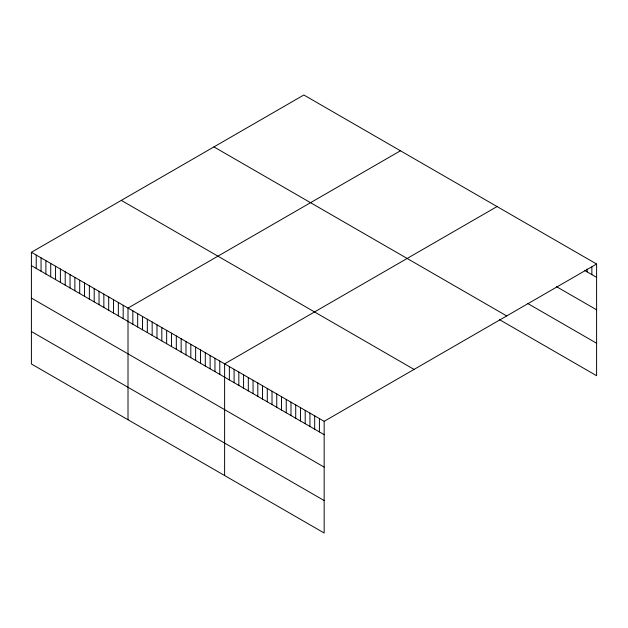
<?xml version="1.0" encoding="UTF-8"?>
<svg xmlns="http://www.w3.org/2000/svg" width="628" height="628" viewBox="0 0 628 628"><rect width="100%" height="100%" fill="white"/><g stroke="black" fill="none" stroke-linecap="round" stroke-linejoin="round"><path stroke-width="0.94" d="M31.4 252.291L324.158 421.317L324.158 532.999L31.4 363.973L31.4 252.291L303.842 95.001L596.6 264.027L596.6 375.709L499.433 319.605M400.452 150.775L128.01 308.073L128.01 419.755M497.062 206.557L224.62 363.848L224.62 475.529M324.158 421.317L596.6 264.027M584.746 270.527L596.6 277.364M556.314 286.556L596.6 309.816M527.873 303.575L596.6 343.249M213.936 146.905L506.694 315.931M121.306 200.387L414.064 369.413M31.4 265.636L324.158 434.655M31.4 298.088L324.158 467.114M31.4 331.521L324.158 500.547M591.859 267.002L591.859 274.624M587.117 269.035L587.117 271.893M319.416 418.578L319.416 431.923M314.675 415.846L314.675 429.183M309.942 413.106L309.942 426.451M305.2 410.367L305.2 423.712M300.459 407.635L300.459 420.972M295.717 404.895L295.717 418.24M290.976 402.163L290.976 415.5M286.242 399.424L286.242 412.769M281.501 396.684L281.501 410.029M276.76 393.952L276.76 407.289M272.018 391.213L272.018 404.558M267.277 388.481L267.277 401.818M262.535 385.741L262.535 399.086M257.802 383.002L257.802 396.346M253.06 380.27L253.06 393.607M248.319 377.53L248.319 390.875M243.578 374.798L243.578 388.135M238.836 372.059L238.836 385.404M234.103 369.319L234.103 382.664M229.361 366.587L229.361 379.924M219.792 361.061L219.792 374.398M214.957 358.274L214.957 371.611M210.129 355.479L210.129 368.824M205.301 352.693L205.301 366.038M200.465 349.906L200.465 363.243M195.638 347.119L195.638 360.456M190.81 344.325L190.81 357.67M185.974 341.538L185.974 354.883M181.147 338.751L181.147 352.088M176.319 335.964L176.319 349.301M171.483 333.17L171.483 346.515M166.656 330.383L166.656 343.728M161.82 327.596L161.82 340.933M156.992 324.802L156.992 338.147M152.164 322.015L152.164 335.36M147.329 319.228L147.329 332.565M142.501 316.441L142.501 329.779M137.673 313.647L137.673 326.992M132.838 310.86L132.838 324.205M123.182 305.286L123.182 318.624M118.347 302.492L118.347 315.837M113.519 299.705L113.519 313.05M108.691 296.918L108.691 310.256M103.856 294.124L103.856 307.469M99.028 291.337L99.028 304.682M94.2 288.55L94.2 301.887M89.364 285.764L89.364 299.101M84.537 282.969L84.537 296.314M79.709 280.182L79.709 293.527M74.873 277.395L74.873 290.733M70.046 274.609L70.046 287.946M65.21 271.814L65.21 285.159M60.382 269.027L60.382 282.372M55.554 266.241L55.554 279.578M50.719 263.454L50.719 276.791M45.891 260.659L45.891 274.004M41.063 257.873L41.063 271.21M36.228 255.086L36.228 268.423"/></g></svg>
